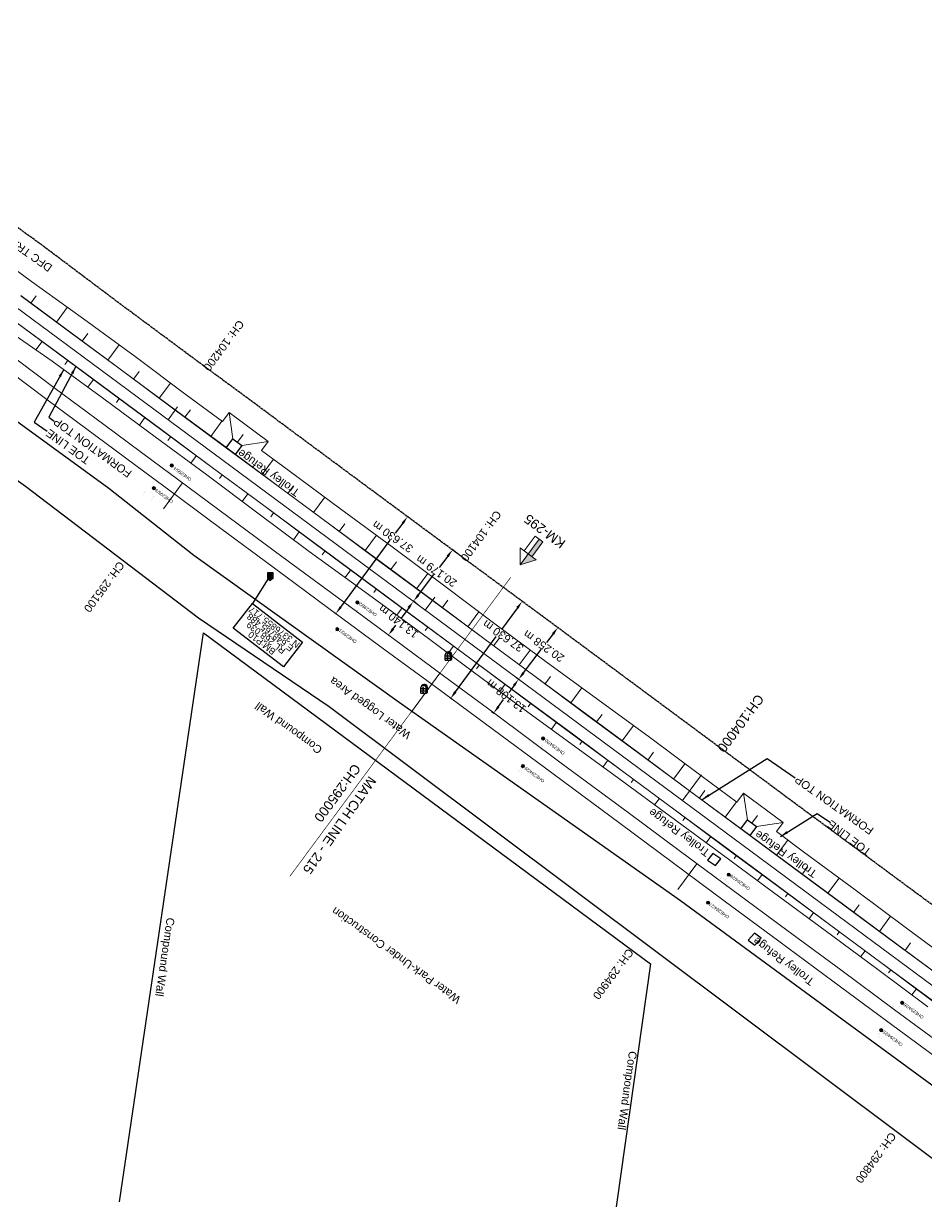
# Model space of a CAD drawing. Header units: metres. Extents: x 644418 to 1306172, y 3366650 to 6747308.
# Drawn here: x 648688.4 to 648970.6, y 3376660.2 to 3377028.2 of the extents above; entities that cross this region are included whole.
import ezdxf
from ezdxf.enums import TextEntityAlignment as Align

# ---------------------------------------------------------------- set-up
doc = ezdxf.new("R2010")
doc.units = ezdxf.units.M
doc.header["$MEASUREMENT"] = 0
doc.linetypes.add('CENTER', pattern=[2, 1.25, -0.25, 0.25, -0.25])
doc.linetypes.add('PHANTOM2', pattern=[1.25, 0.625, -0.125, 0.125, -0.125, 0.125, -0.125])
doc.layers.get('Defpoints').update_dxf_attribs({"lineweight": 0})
for name, color, linetype in [('Bench_Mark', 7, 'Continuous'), ('COMPOUND_WALL', 251, 'Continuous'), ('DFCC Boundary', 6, 'CENTER'), ('Dimension', 10, 'Continuous'), ('KILOMETER_STONE', 251, 'Continuous'), ('MATCH LINE', 7, 'Continuous'), ('PROPOSED DFCC FORMATION LINE', 187, 'Continuous'), ('PROPOSED FORMATION LINE - PLAN', 187, 'Continuous'), ('SH.NOS', 251, 'Continuous'), ('SIGN_BOARD', 251, 'Continuous'), ('SIGNAL_POST', 8, 'Continuous'), ('STYLEREMARK', 251, 'Continuous'), ('TOPO_TEXT', 251, 'Continuous'), ('Trolley Refuse', 10, 'Continuous'), ('TROLLEY_STAND', 7, 'Continuous'), ('WATER_LOGGED_AREA', 5, 'Continuous')]:
    doc.layers.add(name, color=color, linetype=linetype)
for name, color, linetype, lineweight in [('BOUNDARY DIMENTION', 10, 'Continuous', 0), ('Existing Chainage', 7, 'Continuous', 0), ('Existing IR Track', 143, 'Continuous', 0), ('KM STONE', 7, 'Continuous', 0), ('OHE MAST', 8, 'Continuous', 0), ('OHE MAST TEXT', 8, 'Continuous', 0), ('Proposed Chainage', 10, 'Continuous', 0), ('Proposed Curve_Details', 10, 'Continuous', 0), ('PROPOSED DFC TRACK', 1, 'Continuous', 0), ('PROPOSED DFCC TOE LINE', 239, 'Continuous', 0), ('PROPOSED DFCC TOE SLOPES', 239, 'Continuous', 0), ('PROPOSED DFCC TRACK', 1, 'Continuous', 0)]:
    doc.layers.add(name, color=color, linetype=linetype, lineweight=lineweight)
doc.styles.add('CUT-FILL', font='cut-fill.shx', dxfattribs={"height": 2})
doc.styles.add('notes', font='romans.shx', dxfattribs={"height": 2})
doc.styles.get("Standard").update_dxf_attribs({"font": 'arial.ttf'})
doc.styles.add('Style-Arial', font='arial.ttf')
doc.dimstyles.new('DIM', dxfattribs={"dimtxt": 2.5, "dimasz": 2.5, "dimexe": 0.18, "dimexo": 0.0625, "dimgap": 0.09, "dimtad": 0, "dimtih": 1, "dimtoh": 1, "dimdec": 3, "dimzin": 0, "dimdsep": 46, "dimtxsty": 'Standard', "dimcen": 0.09, "dimadec": 0, "dimazin": 0, "dimtfac": 1, "dimtdec": 3, "dimtofl": 0, "dimtmove": 0, "dimatfit": 3, "dimfxl": 1, "dimtolj": 1, "dimtzin": 0, "dimarcsym": 0})
doc.dimstyles.new('ISO-25', dxfattribs={"dimtxt": 2.5, "dimasz": 2.5, "dimexe": 1.25, "dimexo": 0.625, "dimtad": 1, "dimtxsty": 'Standard', "dimcen": 2.5, "dimadec": 0, "dimazin": 0, "dimtfac": 1, "dimtmove": 0, "dimatfit": 3, "dimfxl": 1, "dimarcsym": 0})

# ---------------------------------------------------------------- blocks, each defined once
blk = doc.blocks.new('KMS')
blk.add_hatch(color=256).paths.add_polyline_path([(0.84, 1.71), (0.84, 0), (1.28, 0.25), (1.28, 1.71, 0.82134), (-0.65, 2.08, -0.601821)])
for points in [[(-0.84, 0), (-0.84, 1.71)], [(-0.84, 1.38), (0.84, 1.38)], [(-0.84, 0.64), (0.84, 0.64)], [(-0.84, 0), (0.84, 0)], [(0.84, 0), (0.84, 1.71)], [(0.84, 0), (1.28, 0.25)], [(1.28, 0.25), (1.28, 1.71)]]:
    blk.add_lwpolyline(points)
for centre, radius, start, end in [((0, 1.5), 0.867, 14.1462, 165.8538), ((0.28, 1.7), 1, 0.4859, 158.6661)]:
    blk.add_arc(centre, radius, start, end)
at = {"style": 'notes'}
for s, p in [('S', (-0.25, 0.09)), ('K', (-0.25, 1.58)), ('M', (-0.25, 0.81))]:
    blk.add_text(s, height=0.391, dxfattribs=at).set_placement(p)
blk = doc.blocks.new('SIG')
for color, points in [(1, [(-0.22, 0.42, 0.180295), (-0.01, 0.33, -0.00255), (0.01, 0.33, -0.00255), (0.02, 0.33, 0.180295), (0.23, 0.42, -0.002654), (0.25, 0.44, 0.184495), (0.33, 0.65, 1.000001), (-0.32, 0.65, 0.184495), (-0.24, 0.44, -0.002654)]), (2, [(0.23, -0.23, -0.002654), (0.25, -0.21, 0.184495), (0.33, 0.01, 1.000001), (-0.32, 0.01, 0.184495), (-0.24, -0.21, -0.002654), (-0.22, -0.23, 0.180295), (-0.01, -0.32, -0.00255), (0.01, -0.32, -0.00255), (0.02, -0.32, 0.180295)]), (3, [(0.23, -0.88, -0.002654), (0.25, -0.86, 0.184495), (0.33, -0.64, 1.000001), (-0.32, -0.64, 0.184495), (-0.24, -0.86, -0.002654), (-0.22, -0.88, 0.395599)])]:
    blk.add_hatch(color=color).paths.add_polyline_path(points)
for p, q in [((-0.31, 0.98), (-0.32, -0.9)), ((0.33, -0.9), (0.32, 0.98))]:
    blk.add_line(p, q)
for points in [[(-0.31, 0.98), (-0.81, 0.98, 0.198758), (-0.42, 0.41, 0.003814), (-0.31, 0.39, 0.003814)], [(-0.31, 0.33), (-0.81, 0.33, 0.198758), (-0.42, -0.23, 0.003727), (-0.32, -0.26, 0.003727)], [(0.32, 0.98), (0.82, 0.98, -0.198758), (0.44, 0.41, -0.003814), (0.32, 0.39, -0.003814)], [(0.32, 0.33), (0.82, 0.33, -0.198758), (0.44, -0.23, -0.003727), (0.33, -0.26, -0.003727)], [(-0.32, -0.32), (-0.81, -0.32, 0.198758), (-0.42, -0.88, 0.003639), (-0.32, -0.9)], [(0.33, -0.32), (0.82, -0.32, -0.198758), (0.44, -0.88, -0.003639), (0.33, -0.9)]]:
    blk.add_lwpolyline(points, format="xyb")
for centre, radius, start, end in [((0.01, 0.91), 0.324, 12.4049, 167.5951), ((0.01, 0.81), 0.357, 27.7578, 152.2422), ((0.01, -0.9), 0.324, 181.4572, 358.5428)]:
    blk.add_arc(centre, radius, start, end)
blk = doc.blocks.new('TSB30')
at = {"layer": 'SH.NOS', "const_width": 0.0052}
blk.add_lwpolyline([(-0.02, 0.03), (0.02, 0.03), (0, 0.07)], close=True, dxfattribs=at)
at = {"layer": 'SH.NOS', "const_width": 0.00557}
blk.add_lwpolyline([(0, 0.03), (0, 0)], dxfattribs=at)
at = {"layer": 'SH.NOS', "style": 'CUT-FILL'}
blk.add_text('30', height=0.00787, dxfattribs=at).set_placement((0, 0.04))
blk = doc.blocks.new('BM')
blk.add_hatch(color=256).paths.add_polyline_path([(-0.88, 0.88), (-0.88, -0.88), (0.88, -0.88), (0.88, 0.88)])
for p, q in [((0.88, 0.88), (-0.88, 0.88)), ((-0.88, 0.88), (-0.88, -0.88)), ((0.88, -0.88), (0.88, 0.88)), ((-0.88, -0.88), (0.88, -0.88))]:
    blk.add_line(p, q)
blk = doc.blocks.new('OHE MAST')
h = blk.add_hatch(color=256)
edge = h.paths.add_edge_path()
edge.add_arc((0, 0), 0.514, 0, 360)
at = {"const_width": 0.01, "flags": 128}
for points in [[(1.5, 3.5), (1.5, 2), (-1.5, 2), (-1.5, 3.5)], [(0, 2), (0, 0)]]:
    blk.add_lwpolyline(points, dxfattribs=at)
blk.add_circle((0, 0), 0.514)
blk = doc.blocks.new('KM POST PLAN')
at = {"extrusion": (0, 0, -1)}
h = blk.add_hatch(color=256, dxfattribs=at)
h.paths.add_polyline_path([(0, -20), (0, -8.47), (3, -8.47), (3, -20)])
h.paths.add_polyline_path([(0, -8.47), (0, 0), (6.25, -8.47), (3, -8.47)], flags=16)
at = {"flags": 128}
for points in [[(0, 0), (-6.25, -8.47), (6.25, -8.47)], [(0, 0), (0, -20)], [(0, 0), (6.25, -8.47)], [(3, -8.47), (3, -20), (-3, -20), (-3, -8.47)]]:
    blk.add_lwpolyline(points, dxfattribs=at)
at = {"style": 'Style-Arial'}
blk.add_attdef('KM-POST', text='', height=6, dxfattribs=at).set_placement((0, -26, -263.95), align=Align.MIDDLE_CENTER)
blk = doc.blocks.new('*D1530')
at = {"layer": 'Defpoints', "color": 0, "transparency": 16777216}
for p in [(648842.36, 3376823.86), (648834.57, 3376813.32), (648835.31, 3376812.77)]:
    blk.add_point(p, dxfattribs=at)
at = {"layer": 'Dimension', "color": 0, "lineweight": -2, "transparency": 16777216}
for p, q in [((648842.41, 3376823.82), (648843.24, 3376823.21)), ((648841.61, 3376821.3), (648840.02, 3376819.15)), ((648836.79, 3376814.78), (648838.4, 3376816.95)), ((648834.62, 3376813.28), (648835.45, 3376812.67))]:
    blk.add_line(p, q, dxfattribs=at)
at = {"layer": 'Dimension', "color": 0, "transparency": 16777216}
for points in [[(648841.28, 3376821.55), (648841.95, 3376821.06), (648843.1, 3376823.32)], [(648836.46, 3376815.03), (648837.13, 3376814.54), (648835.31, 3376812.77)]]:
    blk.add_solid(points, dxfattribs=at)
at = {"layer": 'Dimension', "color": 0, "lineweight": 0, "transparency": 16777216, "insert": (648839.21, 3376818.05), "char_height": 2.5, "attachment_point": 5, "rotation": 142}
blk.add_mtext('\\A1;13.108 m', dxfattribs=at)
blk = doc.blocks.new('*D1531')
at = {"layer": 'Defpoints', "color": 0, "transparency": 16777216}
for p in [(648810.21, 3376847.66), (648802.4, 3376837.09), (648802.4, 3376837.09)]:
    blk.add_point(p, dxfattribs=at)
at = {"layer": 'Dimension', "color": 0, "lineweight": -2, "transparency": 16777216}
for p, q in [((648808.73, 3376845.64), (648806.36, 3376842.44)), ((648810.26, 3376847.62), (648810.36, 3376847.55)), ((648803.89, 3376839.1), (648804.73, 3376840.24)), ((648802.45, 3376837.05), (648802.54, 3376836.98))]:
    blk.add_line(p, q, dxfattribs=at)
at = {"layer": 'Dimension', "color": 0, "transparency": 16777216}
for points in [[(648808.39, 3376845.89), (648809.06, 3376845.4), (648810.21, 3376847.65)], [(648803.55, 3376839.35), (648804.22, 3376838.85), (648802.4, 3376837.09)]]:
    blk.add_solid(points, dxfattribs=at)
at = {"layer": 'Dimension', "color": 0, "lineweight": 0, "transparency": 16777216, "insert": (648805.55, 3376841.34), "char_height": 2.5, "attachment_point": 5, "rotation": 142}
blk.add_mtext('\\A1;13.140 m', dxfattribs=at)
blk = doc.blocks.new('*D1577')
at = {"layer": 'BOUNDARY DIMENTION', "color": 0, "lineweight": -2, "transparency": 16777216}
for p, q in [((648823.83, 3376862.68), (648822.29, 3376863.85)), ((648820.93, 3376861.75), (648818.23, 3376858.19)), ((648811.75, 3376849.65), (648816.57, 3376856.01)), ((648811.63, 3376846.61), (648810.09, 3376847.77))]:
    blk.add_line(p, q, dxfattribs=at)
at = {"layer": 'BOUNDARY DIMENTION', "color": 0, "transparency": 16777216}
for points in [[(648820.59, 3376862), (648821.26, 3376861.49), (648822.44, 3376863.74)], [(648811.42, 3376849.91), (648812.08, 3376849.4), (648810.24, 3376847.66)]]:
    blk.add_solid(points, dxfattribs=at)
at = {"layer": 'Defpoints', "color": 0, "transparency": 16777216}
for p in [(648822.44, 3376863.74), (648823.88, 3376862.64), (648811.68, 3376846.57)]:
    blk.add_point(p, dxfattribs=at)
at = {"layer": 'BOUNDARY DIMENTION', "color": 0, "transparency": 16777216, "insert": (648817.4, 3376857.1), "char_height": 2.5, "attachment_point": 5, "rotation": 145}
blk.add_mtext('\\A1;20.179 m', dxfattribs=at)
blk = doc.blocks.new('*D1617')
at = {"layer": 'BOUNDARY DIMENTION', "color": 0, "lineweight": -2, "transparency": 16777216}
for p, q in [((648855.4, 3376839.41), (648855.49, 3376839.34)), ((648853.84, 3376837.46), (648851.78, 3376834.76)), ((648844.61, 3376825.3), (648850.13, 3376832.58)), ((648843.15, 3376823.28), (648843.24, 3376823.2))]:
    blk.add_line(p, q, dxfattribs=at)
at = {"layer": 'BOUNDARY DIMENTION', "color": 0, "transparency": 16777216}
for points in [[(648853.5, 3376837.71), (648854.17, 3376837.21), (648855.35, 3376839.45)], [(648844.28, 3376825.56), (648844.94, 3376825.05), (648843.1, 3376823.31)]]:
    blk.add_solid(points, dxfattribs=at)
at = {"layer": 'Defpoints', "color": 0, "transparency": 16777216}
for p in [(648855.35, 3376839.45), (648855.35, 3376839.45), (648843.1, 3376823.31)]:
    blk.add_point(p, dxfattribs=at)
at = {"layer": 'BOUNDARY DIMENTION', "color": 0, "transparency": 16777216, "insert": (648850.96, 3376833.67), "char_height": 2.5, "attachment_point": 5, "rotation": 145}
blk.add_mtext('\\A1;20.258 m', dxfattribs=at)
blk = doc.blocks.new('*D1913')
at = {"layer": 'Defpoints', "color": 0, "linetype": 'Continuous', "ltscale": 0.5, "transparency": 16777216}
for p in [(648844.2, 3376847.67), (648844.58, 3376847.38), (648822.26, 3376817.09)]:
    blk.add_point(p, dxfattribs=at)
at = {"layer": 'DFCC Boundary', "color": 0, "linetype": 'Continuous', "lineweight": -2, "ltscale": 0.5, "transparency": 16777216}
for p, q in [((648842.72, 3376845.65), (648837.71, 3376838.86)), ((648844.53, 3376847.42), (648844.05, 3376847.77)), ((648823.36, 3376819.39), (648836.09, 3376836.66)), ((648822.21, 3376817.13), (648821.73, 3376817.48))]:
    blk.add_line(p, q, dxfattribs=at)
at = {"layer": 'DFCC Boundary', "color": 0, "linetype": 'Continuous', "ltscale": 0.5, "transparency": 16777216}
for points in [[(648842.38, 3376845.9), (648843.05, 3376845.41), (648844.2, 3376847.67)], [(648823.02, 3376819.63), (648823.69, 3376819.14), (648821.87, 3376817.37)]]:
    blk.add_solid(points, dxfattribs=at)
at = {"layer": 'DFCC Boundary', "color": 0, "linetype": 'Continuous', "ltscale": 0.5, "transparency": 16777216, "insert": (648838.25, 3376836.82), "char_height": 2.5, "attachment_point": 5, "rotation": 145}
blk.add_mtext('\\A1;37.630 m', dxfattribs=at)
blk = doc.blocks.new('*D1914')
at = {"layer": 'Defpoints', "color": 0, "linetype": 'Continuous', "ltscale": 0.5, "transparency": 16777216}
for p in [(648807.97, 3376874.4), (648808.37, 3376874.11), (648785.6, 3376844.15)]:
    blk.add_point(p, dxfattribs=at)
at = {"layer": 'DFCC Boundary', "color": 0, "linetype": 'Continuous', "lineweight": -2, "ltscale": 0.5, "transparency": 16777216}
for p, q in [((648806.88, 3376872.1), (648804.55, 3376868.94)), ((648808.02, 3376874.37), (648808.51, 3376874)), ((648787.48, 3376845.86), (648802.92, 3376866.74)), ((648785.65, 3376844.11), (648786.14, 3376843.75))]:
    blk.add_line(p, q, dxfattribs=at)
at = {"layer": 'DFCC Boundary', "color": 0, "linetype": 'Continuous', "ltscale": 0.5, "transparency": 16777216}
for points in [[(648806.55, 3376872.35), (648807.22, 3376871.85), (648808.37, 3376874.11)], [(648787.15, 3376846.11), (648787.82, 3376845.62), (648786, 3376843.85)]]:
    blk.add_solid(points, dxfattribs=at)
at = {"layer": 'DFCC Boundary', "color": 0, "linetype": 'Continuous', "ltscale": 0.5, "transparency": 16777216, "insert": (648803.73, 3376867.84), "char_height": 2.5, "attachment_point": 5, "rotation": 145}
blk.add_mtext('\\A1;37.630 m', dxfattribs=at)

msp = doc.modelspace()

# ---------------------------------------------------------------- linework, layer by layer
at = {"layer": 'COMPOUND_WALL', "linetype": 'Continuous'}
msp.add_polyline3d([(648718.324, 3376660.051, 265.594), (648744.601, 3376837.776, 265.957), (648884.3359, 3376734.4192, 265.9487), (648869.735, 3376631.179, 266.917)], dxfattribs=at)
at = {"layer": 'DFCC Boundary', "ltscale": 0.5, "flags": 128}
msp.add_lwpolyline([(655695.597, 3371812.1897), (655640.8822, 3371912.823), (655580.0449, 3371996.7158), (655509.7792, 3372062.0857), (655426.9534, 3372113.9756), (655342.6069, 3372167.9462), (655257.8854, 3372221.2222), (655173.2688, 3372275.363), (655087.3459, 3372327.2788), (655002.8598, 3372380.6107), (654914.5097, 3372429.9473), (654741.1355, 3372529.4419), (654650.033, 3372576.4159), (654568.6995, 3372626.155), (654571.9877, 3372630.6369), (654391.4686, 3372756.327), (654377.1337, 3372736.8494), (654004.4289, 3373016.6995), (654007.7887, 3373020.6424), (653690.5739, 3373253.6486), (653690.5425, 3373253.6059), (653433.8132, 3373453.1485), (653440.7668, 3373462.5592), (653208.8394, 3373636.5534), (653216.1698, 3373646.5105), (653142.1983, 3373700.8896), (653053.6963, 3373771.1122), (652994.4341, 3373810.5255), (652929.3691, 3373859.5713), (652860.9168, 3373902.1103), (652749.6028, 3373984.4705), (652631.2396, 3374070.7175), (652636.2281, 3374078.1704), (652537.912, 3374145.7283), (652392.904, 3374241.2711), (652388.7719, 3374235.6812), (652308.569, 3374304.8076), (652315.9256, 3374314.7669), (652103.9815, 3374448.7876), (652083.1937, 3374464.1943), (652072.7494, 3374471.9329), (652052.3219, 3374487.0684), (652038.1897, 3374497.5387), (652024.0173, 3374508.0388), (652009.8347, 3374518.5254), (651995.6683, 3374529), (651981.7515, 3374539.2836), (651967.8828, 3374549.5317), (651954.6903, 3374559.2866), (651941.4997, 3374569.04), (651923.9377, 3374582.0168), (651906.3215, 3374595.0337), (651892.0868, 3374605.5547), (651877.7985, 3374616.1153), (651861.6288, 3374628.0564), (651845.5071, 3374639.9619), (651829.5757, 3374651.7544), (651824.7911, 3374655.296), (651813.6747, 3374663.5244), (651797.4592, 3374675.4968), (651792.6217, 3374679.0685), (651809.3453, 3374701.6999), (651798.0335, 3374710.0518), (651782.3495, 3374721.6444), (651766.6655, 3374733.2369), (651750.5163, 3374745.1875), (651734.3118, 3374757.179), (651717.3274, 3374769.6994), (651700.4625, 3374782.1317), (651684.6001, 3374793.8578), (651668.5938, 3374805.6902), (651652.6806, 3374817.4203), (651636.8173, 3374829.1137), (651620.9269, 3374840.8662), (651604.9647, 3374852.6718), (651588.7459, 3374864.6312), (651572.5882, 3374876.5455), (651556.6943, 3374888.2868), (651540.8409, 3374899.9983), (651524.5553, 3374912.0488), (651508.2568, 3374924.109), (651492.7938, 3374935.5157), (651477.3997, 3374946.8715), (651461.3291, 3374958.7436), (651445.2311, 3374970.6359), (651429.3555, 3374982.3615), (651413.4375, 3374994.1184), (651396.6322, 3375006.522), (651379.7761, 3375018.963), (651363.6644, 3375030.8565), (651352.7728, 3375038.8965), (651331.6522, 3375054.4784), (651315.7738, 3375066.1947), (651299.7306, 3375078.0412), (651283.6239, 3375089.9346), (651273.9044, 3375097.1057), (651264.2377, 3375104.2378), (651243.4187, 3375119.6324), (651222.5077, 3375135.095), (651201.5462, 3375150.5784), (651180.4926, 3375166.1298), (651161.7365, 3375179.9701), (651143.0969, 3375193.7244), (651126.6442, 3375205.9373), (651110.0563, 3375218.2505), (651088.7204, 3375233.9244), (651067.5473, 3375249.4788), (651049.4448, 3375262.8672), (651031.0656, 3375276.4601), (651013.3004, 3375289.5618), (650995.6557, 3375302.5748), (650975.556, 3375317.4171), (650955.4878, 3375332.2363), (650948.8014, 3375337.1771), (650951.4372, 3375340.7501), (650937.0874, 3375351.3535), (650916.0918, 3375366.8677), (650897.9224, 3375380.2929), (650879.805, 3375393.6796), (650866.8386, 3375403.2309), (650853.9116, 3375412.7532), (650835.5886, 3375426.289), (650817.2946, 3375439.8035), (650797.968, 3375454.1206), (650778.7222, 3375468.3781), (650760.7655, 3375481.6337), (650742.8011, 3375494.8949), (650723.0807, 3375509.4255), (650703.3693, 3375523.9495), (650688.6613, 3375534.8372), (650673.8463, 3375545.804), (650653.7938, 3375560.6295), (650633.6894, 3375575.4932), (650612.6421, 3375591.0542), (650592.0153, 3375606.3042), (650570.0328, 3375622.5591), (650548.5001, 3375638.4814), (650530.5234, 3375651.793), (650512.3606, 3375665.2423), (650494.7465, 3375678.2665), (650476.9008, 3375691.462), (650459.2976, 3375704.4721), (650441.3132, 3375717.7633), (650427.1261, 3375728.1319), (650413.8099, 3375737.864), (650402.677, 3375746.2697), (650389.8486, 3375755.6668), (650377.7322, 3375764.5425), (650360.7275, 3375777.1141), (650343.7744, 3375789.6482), (650325.0342, 3375803.5254), (650306.3109, 3375817.39), (650287.6225, 3375831.2124), (650268.717, 3375845.1957), (650250.337, 3375858.8009), (650231.8256, 3375872.5033), (650215.4559, 3375884.6355), (650199.261, 3375896.6381), (650189.9351, 3375903.5429), (650184.6476, 3375907.4517), (650170.3331, 3375918.0338), (650153.2211, 3375930.7288), (650135.9365, 3375943.5518), (650119.2313, 3375955.9159), (650102.3769, 3375968.3905), (650085.2738, 3375981.0461), (650068.2078, 3375993.6742), (650052.7787, 3376005.1011), (650037.4384, 3376016.4621), (650022.1728, 3376027.766), (650006.9632, 3376039.0283), (649974.7512, 3376062.8762), (649961.4537, 3376072.7117), (649948.2091, 3376082.508), (649944.476, 3376085.2722), (649918.728, 3376050.5341), (649909.4316, 3376057.4177), (649896.4092, 3376067.0604), (649893.7832, 3376069.0128), (649891.1645, 3376070.9437), (649888.4639, 3376072.9569), (649875.744, 3376082.3694), (649867.5551, 3376088.4016), (649853.4118, 3376098.8745), (649839.2513, 3376109.3603), (649829.0749, 3376116.9005), (649827.2194, 3376118.2675), (649818.0867, 3376125.0366), (649808.8566, 3376131.8779), (649793.2502, 3376143.4201), (649777.6288, 3376154.9733), (649763.6321, 3376165.3144), (649749.5741, 3376175.7007), (649733.9228, 3376187.2754), (649718.3343, 3376198.8036), (649705.3241, 3376208.4391), (649692.3703, 3376218.0327), (649678.0208, 3376228.6769), (649663.5747, 3376239.3366), (649646.4625, 3376252.0623), (649634.6272, 3376260.744), (649624.9192, 3376267.9946), (649615.0208, 3376275.3876), (649599.9831, 3376286.4834), (649588.9857, 3376294.598), (649590.032, 3376296.0132), (649586.1685, 3376298.8639), (649569.3593, 3376311.3207), (649552.641, 3376323.7102), (649537.2353, 3376335.0739), (649521.9792, 3376346.327), (649506.2408, 3376358.0035), (649490.3575, 3376369.7875), (649475.7578, 3376380.5673), (649461.1933, 3376391.3211), (649445.4753, 3376402.9572), (649429.8494, 3376414.5253), (649414.4906, 3376425.9209), (649378.3483, 3376452.6365), (649368.4603, 3376459.9984), (649352.6509, 3376471.6682), (649336.6992, 3376483.4434), (649322.3941, 3376494.1037), (649307.6557, 3376505.0862), (649290.8736, 3376517.4208), (649273.972, 3376529.8435), (649258.1992, 3376541.4854), (649242.2966, 3376553.2232), (649226.5432, 3376564.8634), (649210.8826, 3376576.435), (649195.2207, 3376588.0769), (649179.5326, 3376599.7383), (649164.9134, 3376610.5118), (649150.5177, 3376621.1205), (649135.415, 3376632.3287), (649120.2337, 3376643.5954), (649107.8929, 3376652.6743), (649095.5927, 3376661.7234), (649079.5687, 3376673.5769), (649063.4846, 3376685.4748), (649046.5651, 3376697.9756), (649029.6506, 3376710.4727), (649013.3465, 3376722.5351), (648996.9805, 3376734.6431), (648980.3936, 3376746.8979), (648963.6626, 3376759.259), (648946.7453, 3376771.7643), (648929.6945, 3376784.3682), (648913.5118, 3376796.3614), (648897.2206, 3376808.435), (648876.2496, 3376823.9678), (648855.1325, 3376839.6089), (648839.3985, 3376851.2044), (648823.6596, 3376862.8037), (648806.187, 3376875.7235), (648788.7814, 3376888.5937), (648772.4766, 3376900.6763), (648756.1277, 3376912.7915), (648748.6058, 3376918.3049), (648733.321, 3376929.6306), (648718.1841, 3376940.8501), (648694.1574, 3376958.9078), (648686.9154, 3376964.1595), (648685.9321, 3376964.8321), (648667.95, 3376978.2197), (648649.3198, 3376992.1471), (648633.5557, 3377003.8368), (648617.684, 3377015.6038), (648613.3865, 3377018.7718), (648613.1308, 3377018.4261), (648605.39, 3377024.1325), (648593.439, 3377032.9404), (648576.5994, 3377045.3816), (648559.8787, 3377057.7351), (648542.9247, 3377070.3132), (648525.9483, 3377082.908), (648511.3109, 3377093.7409), (648496.5572, 3377104.6599), (648477.562, 3377118.7172), (648458.5464, 3377132.7896), (648451.3349, 3377138.2101), (648435.5918, 3377149.862), (648422.1096, 3377159.9046), (648408.3664, 3377170.0637), (648394.6863, 3377180.1761), (648381.6588, 3377189.818), (648368.6059, 3377199.4787), (648354.1188, 3377210.196), (648339.6473, 3377220.9017), (648325.8166, 3377231.1386), (648311.9735, 3377241.3853), (648297.2469, 3377252.2824), (648283.6168, 3377262.3688), (648282.6002, 3377260.9951), (648281.5015, 3377261.8082), (648268.446, 3377271.4578), (648255.3849, 3377281.1115), (648243.3023, 3377290.0413), (648231.5826, 3377298.7116), (648230.1246, 3377299.843), (648216.137, 3377310.1827), (648202.3989, 3377320.3379), (648187.9045, 3377331.0225), (648173.4524, 3377341.7035), (648159.964, 3377351.7009), (648146.3755, 3377361.7726), (648132.3698, 3377372.1252), (648118.3132, 3377382.5155), (648104.5683, 3377392.6752), (648090.8453, 3377402.8186), (648079.0331, 3377411.5788), (648067.1746, 3377420.3734), (648052.1864, 3377431.461), (648037.1291, 3377442.5999), (648023.4384, 3377452.7367), (648009.6421, 3377462.9518), (647998.5681, 3377471.1475), (647977.6651, 3377486.6371), (647970.8013, 3377491.7424), (647954.3046, 3377504.0127), (647940.5645, 3377514.1537), (647927.1436, 3377524.0583), (647912.5029, 3377534.9198), (647897.7662, 3377545.8524), (647883.3488, 3377556.5286), (647868.9785, 3377567.1699), (647855.3948, 3377577.2425), (647841.7032, 3377587.3948), (647828.8284, 3377596.8277), (647815.9828, 3377606.2395), (647798.869, 3377618.9232), (647787.996, 3377626.9816), (647769.1212, 3377640.9619), (647756.6675, 3377650.183), (647742.624, 3377660.5991), (647728.5049, 3377671.0713), (647713.635, 3377682.0926), (647698.699, 3377693.1628), (647681.9918, 3377705.517), (647665.4025, 3377717.7839), (647652.0515, 3377727.6811), (647638.8028, 3377737.5025), (647625.2604, 3377747.546), (647611.724, 3377757.585), (647601.846, 3377764.9047), (647586.5632, 3377776.2354), (647574.9107, 3377784.8659), (647552.1318, 3377801.7377), (647544.5766, 3377807.3492), (647531.2096, 3377817.2774), (647518.7824, 3377826.4783), (647506.3678, 3377835.6698), (647493.0662, 3377845.5438), (647479.7149, 3377855.4547), (647466.3541, 3377865.3556), (647452.9886, 3377875.26), (647440.1702, 3377884.755), (647427.3392, 3377894.2595), (647421.9004, 3377898.2902), (647422.4016, 3377898.9655), (647413.1507, 3377905.8213), (647398.5546, 3377916.6386), (647385.2867, 3377926.4568), (647372.1159, 3377936.2032), (647357.4127, 3377947.1112), (647351.2811, 3377951.6601), (647330.0092, 3377967.4105), (647317.4471, 3377976.6964), (647304.414, 3377986.3606), (647291.335, 3377996.0589), (647278.7541, 3378005.3917), (647266.0777, 3378014.7954), (647252.9457, 3378024.4462), (647239.9839, 3378033.9719), (647225.7512, 3378044.5255), (647211.5179, 3378055.0796), (647196.511, 3378066.208), (647181.4966, 3378077.3419), (647167.7872, 3378087.5064), (647154.0498, 3378097.6917), (647140.7668, 3378107.5414), (647127.4862, 3378117.3893), (647113.2521, 3378127.9375), (647099.0375, 3378138.4713), (647085.0268, 3378148.8592), (647070.9977, 3378159.2608), (647056.5444, 3378169.9697), (647042.0873, 3378180.6814), (647027.5624, 3378191.4464), (647013.0728, 3378202.1851), (646999.864, 3378211.9684), (646986.6741, 3378221.7376), (646973.6148, 3378231.4185), (646960.4875, 3378241.1499), (646945.7953, 3378252.0414), (646931.0256, 3378262.9902), (646930.6274, 3378263.2852), (646951.9475, 3378292.0562)], dxfattribs=at)
at = {"layer": 'Existing Chainage', "color": 0, "linetype": 'Continuous', "lineweight": 13, "flags": 128}
for points in [[(648732.1322, 3376876.6099), (648738.0766, 3376884.6513)], [(648809.5732, 3376813.1382), (648818.487, 3376825.2024)], [(648892.8802, 3376757.6428), (648898.8384, 3376765.6739)]]:
    msp.add_lwpolyline(points, dxfattribs=at)
at = {"layer": 'Existing IR Track', "flags": 128}
for points in [[(648674.3563, 3376932.0623), (648698.2841, 3376914.1313), (648713.486, 3376902.8619), (648728.9161, 3376891.424), (648736.433, 3376885.8663), (648752.6353, 3376873.8891), (648769.1047, 3376861.7144), (648786.3897, 3376848.9306), (648803.8678, 3376836.0039), (648819.6322, 3376824.3562), (648835.3095, 3376812.773), (648856.3934, 3376797.1473), (648877.2885, 3376781.6616), (648893.6367, 3376769.533), (648909.7099, 3376757.6085), (648926.918, 3376744.9209), (648943.7768, 3376732.4909), (648960.5877, 3376720.0697), (648977.0181, 3376707.9296)], [(648671.8062, 3376928.6333), (648695.6761, 3376910.6935), (648710.9136, 3376899.3994), (648726.2811, 3376888.0124), (648733.8024, 3376882.4994), (648750.0724, 3376870.4428), (648766.3928, 3376858.3485), (648783.8142, 3376845.4667), (648801.3108, 3376832.5291), (648817.0737, 3376820.9122), (648832.7714, 3376809.3433), (648853.8524, 3376793.7291), (648874.8233, 3376778.1963), (648891.1061, 3376766.1289), (648907.3076, 3376754.1218), (648924.377, 3376741.5041), (648941.2944, 3376728.9988), (648958.0327, 3376716.6322), (648974.6197, 3376704.3775)]]:
    msp.add_lwpolyline(points, dxfattribs=at)
at = {"layer": 'MATCH LINE', "linetype": 'PHANTOM2', "ltscale": 15, "const_width": 0.2}
msp.add_lwpolyline([(648840.6342, 3376855.1774), (648771.5901, 3376761.7301)], dxfattribs=at)
at = {"layer": 'Proposed Chainage', "lineweight": 0, "flags": 128}
for points in [[(648736.493, 3376908.4373), (648733.5185, 3376904.4184)], [(648816.872, 3376848.946), (648813.8975, 3376844.927)], [(648900.2256, 3376793.4736), (648894.2765, 3376785.4357)]]:
    msp.add_lwpolyline(points, dxfattribs=at)
at = {"layer": 'PROPOSED DFCC FORMATION LINE', "lineweight": 0, "flags": 128}
for points in [[(648976.8864, 3376728.9586), (648960.8106, 3376740.8569), (648944.7348, 3376752.7552), (648928.659, 3376764.6534), (648912.5832, 3376776.5517), (648896.5074, 3376788.4499), (648880.4316, 3376800.3482), (648864.3558, 3376812.2465), (648848.28, 3376824.1447), (648832.2042, 3376836.043), (648816.1284, 3376847.9413), (648800.0526, 3376859.8395), (648783.9768, 3376871.7378), (648767.901, 3376883.636), (648751.8252, 3376895.5343), (648735.7494, 3376907.4326), (648719.6736, 3376919.3308), (648703.5978, 3376931.2291), (648687.522, 3376943.1274)], [(648687.5517, 3376943.1675), (648703.6275, 3376931.2693), (648719.7033, 3376919.371), (648735.7791, 3376907.4728), (648751.8549, 3376895.5745), (648767.9307, 3376883.6762), (648784.0065, 3376871.778), (648800.0823, 3376859.8797), (648816.1581, 3376847.9814), (648832.2339, 3376836.0832), (648848.3097, 3376824.1849), (648864.3855, 3376812.2867), (648880.4613, 3376800.3884), (648896.5371, 3376788.4901), (648912.613, 3376776.5919), (648928.6888, 3376764.6936), (648944.7646, 3376752.7954), (648960.8404, 3376740.8971), (648976.9162, 3376728.9988)], [(648972.3948, 3376722.89), (648956.319, 3376734.7883), (648940.2432, 3376746.6865), (648924.1674, 3376758.5848), (648908.0916, 3376770.4831), (648892.0158, 3376782.3813), (648875.94, 3376794.2796), (648859.8642, 3376806.1779), (648843.7884, 3376818.0761), (648827.7126, 3376829.9744), (648811.6368, 3376841.8726), (648795.561, 3376853.7709), (648779.4852, 3376865.6692), (648763.4094, 3376877.5674), (648747.3336, 3376889.4657), (648731.2578, 3376901.364), (648715.182, 3376913.2622), (648699.1062, 3376925.1605), (648683.0304, 3376937.0587)], [(648972.4246, 3376722.9302), (648956.3488, 3376734.8285), (648940.273, 3376746.7267), (648924.1972, 3376758.625), (648908.1214, 3376770.5233), (648892.0456, 3376782.4215), (648875.9698, 3376794.3198), (648859.894, 3376806.218), (648843.8182, 3376818.1163), (648827.7424, 3376830.0146), (648811.6666, 3376841.9128), (648795.5908, 3376853.8111), (648779.515, 3376865.7094), (648763.4392, 3376877.6076), (648747.3634, 3376889.5059), (648731.2875, 3376901.4041), (648715.2117, 3376913.3024), (648699.1359, 3376925.2007), (648683.0601, 3376937.0989)]]:
    msp.add_lwpolyline(points, dxfattribs=at)
at = {"layer": 'PROPOSED DFCC TOE LINE', "lineweight": 0, "flags": 128}
for points in [[(648607.0122, 3377006.3635), (648613.3152, 3377005.2624), (648626.6994, 3376995.4231), (648642.6398, 3376983.3419), (648658.6497, 3376971.3545), (648674.726, 3376959.457), (648690.8391, 3376947.6091), (648707.0472, 3376935.8897), (648723.2216, 3376924.1246), (648739.229, 3376912.1339), (648750.503, 3376903.8097)], [(648970.9792, 3376720.9774), (648954.9337, 3376732.9166), (648938.8524, 3376744.8074), (648922.7307, 3376756.6437), (648906.6696, 3376768.5618), (648890.5892, 3376780.4539), (648874.4576, 3376792.2767), (648858.3133, 3376804.0824), (648842.1616, 3376815.8782), (648826.0539, 3376827.7333), (648810.0049, 3376839.6678), (648793.8459, 3376851.4536), (648777.6753, 3376863.2237), (648761.6272, 3376875.1595), (648745.6192, 3376887.1494), (648729.5277, 3376899.0264), (648713.4221, 3376910.8844), (648697.3142, 3376922.7392), (648680.8136, 3376934.0636)], [(648750.503, 3376903.8097), (648752.5891, 3376906.6282), (648764.8415, 3376897.5598), (648762.7732, 3376894.7653)], [(648753.8156, 3376898.4155), (648752.5891, 3376906.6282)], [(648756.6288, 3376896.3333), (648764.8415, 3376897.5598)], [(648762.7732, 3376894.7653), (648771.4239, 3376888.3959), (648787.4837, 3376876.476), (648803.6151, 3376864.6528), (648819.6376, 3376852.6825), (648835.6318, 3376840.674), (648851.7074, 3376828.7755), (648867.8563, 3376816.976), (648884.0052, 3376805.1765), (648900.0376, 3376793.2197), (648911.2775, 3376784.9263)], [(648911.2775, 3376784.9263), (648913.3651, 3376787.7468), (648925.7654, 3376778.5689), (648923.6651, 3376775.7311)], [(648914.6108, 3376779.4054), (648913.3651, 3376787.7468)], [(648917.424, 3376777.3232), (648925.7654, 3376778.5689)], [(648923.6651, 3376775.7311), (648932.1685, 3376769.3951), (648948.2909, 3376757.5598), (648964.2862, 3376745.5528), (648980.3827, 3376733.6825), (648996.4666, 3376721.7951), (649012.562, 3376709.9234), (649028.6472, 3376698.0379), (649044.7105, 3376686.1227), (649060.8094, 3376674.2556), (649071.9664, 3376666.0849)]]:
    msp.add_lwpolyline(points, dxfattribs=at)
at = {"layer": 'PROPOSED DFCC TOE SLOPES', "linetype": 'Continuous', "lineweight": 0, "flags": 128}
for points in [[(648690.5925, 3376940.8548), (648692.2637, 3376943.1127)], [(648698.6304, 3376934.9056), (648702.0389, 3376939.5109)], [(648706.6683, 3376928.9565), (648708.4024, 3376931.2995)], [(648694.1685, 3376928.8772), (648692.2155, 3376926.2384)], [(648714.7062, 3376923.0074), (648718.2238, 3376927.76)], [(648702.2065, 3376922.9281), (648701.2986, 3376921.7015)], [(648722.7441, 3376917.0582), (648724.5116, 3376919.4463)], [(648710.2444, 3376916.9789), (648708.4448, 3376914.5475)], [(648730.782, 3376911.1091), (648734.2828, 3376915.839)], [(648718.2823, 3376911.0298), (648717.3903, 3376909.8246)], [(648726.3202, 3376905.0807), (648724.5511, 3376902.6905)], [(648738.8199, 3376905.16), (648740.561, 3376907.5124)], [(648746.8578, 3376899.2108), (648750.3469, 3376903.9249)], [(648734.3581, 3376899.1316), (648733.4796, 3376897.9447)], [(648755.2222, 3376897.3744), (648756.9717, 3376899.7382)], [(648742.396, 3376893.1824), (648740.647, 3376890.8193)], [(648762.9336, 3376887.3126), (648766.4474, 3376892.0601)], [(648750.4339, 3376887.2333), (648749.5553, 3376886.0463)], [(648770.9715, 3376881.3635), (648772.7314, 3376883.7413)], [(648758.4718, 3376881.2842), (648756.6808, 3376878.8644)], [(648779.0094, 3376875.4143), (648782.5213, 3376880.1592)], [(648766.5097, 3376875.335), (648765.601, 3376874.1074)], [(648787.0473, 3376869.4652), (648788.8061, 3376871.8415)], [(648774.5476, 3376869.3859), (648772.7164, 3376866.9119)], [(648795.0852, 3376863.5161), (648798.6305, 3376868.3062)], [(648782.5855, 3376863.4368), (648781.6747, 3376862.2062)], [(648790.6234, 3376857.4876), (648788.8492, 3376855.0905)], [(648803.1231, 3376857.5669), (648804.8993, 3376859.9667)], [(648811.161, 3376851.6178), (648814.6867, 3376856.3813)], [(648798.6613, 3376851.5385), (648797.7968, 3376850.3705)], [(648806.6992, 3376845.5894), (648805.0118, 3376843.3096)], [(648819.1989, 3376845.6687), (648820.9457, 3376848.0288)], [(648827.2368, 3376839.7195), (648830.6896, 3376844.3846)], [(648814.7371, 3376839.6402), (648813.9037, 3376838.5143)], [(648835.2747, 3376833.7704), (648836.9885, 3376836.0859)], [(648822.775, 3376833.6911), (648821.0948, 3376831.421)], [(648843.3126, 3376827.8213), (648846.7401, 3376832.4521)], [(648830.8129, 3376827.742), (648829.9717, 3376826.6055)], [(648851.3505, 3376821.8721), (648853.0712, 3376824.197)], [(648838.8508, 3376821.7929), (648837.1844, 3376819.5414)], [(648859.3884, 3376815.923), (648862.8663, 3376820.622)], [(648846.8887, 3376815.8437), (648846.0676, 3376814.7344)], [(648867.4263, 3376809.9739), (648869.1835, 3376812.3481)], [(648854.9266, 3376809.8946), (648853.3224, 3376807.7273)], [(648875.4642, 3376804.0248), (648879.0152, 3376808.8225)], [(648862.9645, 3376803.9455), (648862.1807, 3376802.8865)], [(648871.0024, 3376797.9963), (648869.469, 3376795.9247)], [(648883.5021, 3376798.0756), (648885.2848, 3376800.4842)], [(648891.54, 3376792.1265), (648895.0836, 3376796.9143)], [(648879.0403, 3376792.0472), (648878.2895, 3376791.0329)], [(648899.5779, 3376786.1774), (648901.3447, 3376788.5645)], [(648887.0782, 3376786.0981), (648885.6046, 3376784.1071)], [(648907.6158, 3376780.2282), (648911.1582, 3376785.0143)], [(648895.1161, 3376780.1489), (648894.3883, 3376779.1657)], [(648915.9802, 3376778.3918), (648917.7504, 3376780.7836)], [(648903.154, 3376774.1998), (648901.7008, 3376772.2365)], [(648923.6916, 3376768.33), (648927.2129, 3376773.0876)], [(648911.1919, 3376768.2507), (648910.4646, 3376767.2681)], [(648931.7295, 3376762.3808), (648933.4887, 3376764.7577)], [(648919.2298, 3376762.3015), (648917.7679, 3376760.3264)], [(648939.7674, 3376756.4317), (648943.3091, 3376761.2169)], [(648927.2677, 3376756.3524), (648926.5388, 3376755.3677)], [(648935.3056, 3376750.4033), (648933.8708, 3376748.4648)], [(648947.8053, 3376750.4826), (648949.5757, 3376752.8745)], [(648955.8432, 3376744.5334), (648959.3437, 3376749.2629)], [(648943.3435, 3376744.4542), (648942.6337, 3376743.4952)], [(648963.8811, 3376738.5843), (648965.6209, 3376740.9349)], [(648951.3814, 3376738.505), (648949.9646, 3376736.5909)], [(648959.4193, 3376732.5559), (648958.7089, 3376731.5961)], [(648967.4572, 3376726.6068), (648966.0212, 3376724.6666)]]:
    msp.add_lwpolyline(points, dxfattribs=at)
at = {"layer": 'PROPOSED DFCC TRACK', "color": 12, "flags": 128}
msp.add_lwpolyline([(652051.8841, 3374457.8117), (651483.1316, 3374869.9633), (651480.0951, 3374872.1638), (651477.0587, 3374874.3645), (651474.0227, 3374876.5656), (651470.9871, 3374878.7673), (651467.952, 3374880.9698), (651464.9177, 3374883.1733), (651461.8843, 3374885.3781), (651458.8519, 3374887.5843, -0.00144677), (651426.1699, 3374911.5196), (651423.1515, 3374913.7448), (651420.1341, 3374915.9715), (651417.1177, 3374918.1993), (651414.1019, 3374920.4282), (651411.0868, 3374922.6578), (651408.0721, 3374924.8881), (651405.0578, 3374927.1188), (651402.0435, 3374929.3497), (646816.8315, 3378323.0253)], format="xyb", dxfattribs=at)
at = {"layer": 'STYLEREMARK'}
msp.add_line((648765.488, 3376855.717), (648759.9161, 3376847.0185, 301.5699), dxfattribs=at)
at = {"layer": 'STYLEREMARK', "linetype": 'Continuous', "elevation": 301.5699}
msp.add_lwpolyline([(648753.9214, 3376839.2658), (648759.9161, 3376847.0185), (648775.5797, 3376834.9068), (648769.585, 3376827.1541)], close=True, dxfattribs=at)
at = {"layer": 'Trolley Refuse'}
for points in [[(648754.5466, 3376893.5201), (648751.7334, 3376895.6023), (648753.8156, 3376898.4155), (648756.6288, 3376896.3333)], [(648915.3418, 3376774.5099), (648912.5286, 3376776.5921), (648914.6108, 3376779.4054), (648917.424, 3376777.3232)]]:
    msp.add_lwpolyline(points, close=True, dxfattribs=at)
at = {"layer": 'TROLLEY_STAND', "linetype": 'Continuous'}
for points in [[(648904.579, 3376765.099, 268.692), (648906.256, 3376767.164, 268.535), (648903.785, 3376768.898, 268.558), (648902.1051, 3376766.8294, 268.558)], [(648916.925, 3376740.219, 268.492), (648918.853, 3376742.41, 268.527), (648916.798, 3376744.013, 268.482), (648914.8699, 3376741.8218, 268.482)]]:
    msp.add_polyline3d(points, close=True, dxfattribs=at)
at = {"layer": 'WATER_LOGGED_AREA', "linetype": 'Continuous'}
for points in [[(648422.353, 3377076.803, 265.647), (648421.975, 3377103.018, 265.682), (648428.149, 3377094.184, 265.679), (648440.654, 3377088.383, 265.111), (648490.593, 3377050.167, 265.821), (648528.134, 3377023.961, 266.003), (648558.961, 3377001.427, 264.875), (648679.962, 3376908.452, 265.584), (648714.98, 3376883.058, 265.339), (648741.59, 3376862.043, 265.4), (648806.463, 3376815.648, 265.155), (648893.737, 3376754.186, 266.444), (648980.103, 3376690.883, 264.186), (649033.514, 3376650.518, 263.756), (649093.987, 3376606.366, 263.613), (649121.13, 3376586.323, 264.035), (649151.646, 3376536.12, 265.076), (649142.998, 3376530.691, 265.098), (649135.039, 3376511.32, 265.148)], [(648422.353, 3377076.803, 265.647), (648509.019, 3377014.068, 265.82), (648576.743, 3376968.639, 265.527), (648632.096, 3376927.372, 265.465), (648667.657, 3376898.848, 265.496), (648688.932, 3376883.675, 265.463), (648743.076, 3376842.499, 265.45), (648783.895, 3376814.779, 265.28), (649014.686, 3376642.074, 265.274), (649122.708, 3376551.449, 265.283)]]:
    msp.add_polyline3d(points, dxfattribs=at)

# ---------------------------------------------------------------- block references
at = {"layer": 'Bench_Mark'}
msp.add_blockref('BM', (648765.488, 3376855.717, 268.257), dxfattribs=at)
at = {"layer": 'KILOMETER_STONE', "linetype": 'Continuous'}
for p in [(648820.931, 3376829.247, 268.921), (648813.328, 3376819.014, 268.762)]:
    msp.add_blockref('KMS', p, dxfattribs=at)
at = {"layer": 'KM STONE'}
ref = msp.add_blockref('KM POST PLAN', (648843.5265, 3376859.0919), dxfattribs=dict(at, xscale=0.5, yscale=0.5, zscale=0.5, rotation=143.5409308367269))
ref.add_attrib('KM-POST', 'KM-295', dxfattribs={"layer": '0', "height": 3, "rotation": 143.540931, "style": 'Style-Arial'}).set_placement((648851.2517, 3376869.5476), align=Align.MIDDLE_CENTER)
at = {"layer": 'OHE MAST', "color": 2, "rotation": 143.3908318566117}
for p in [(648734.662, 3376890.126), (648729.098, 3376882.992), (648792.717, 3376847.331), (648786.431, 3376838.963), (648850.758, 3376804.828), (648844.419, 3376796.176), (648908.765, 3376762.259), (648902.293, 3376753.508), (648962.976, 3376722.176), (648956.449, 3376713.639)]:
    msp.add_blockref('OHE MAST', p, dxfattribs=at)
at = {"layer": 'SIGN_BOARD', "linetype": 'Continuous'}
msp.add_blockref('SIG', (648765.429, 3376855.364, 268.27), dxfattribs=at)
at = {"layer": 'SIGNAL_POST', "linetype": 'Continuous'}
msp.add_blockref('TSB30', (648850.6668, 3376791.7015, 267.994), dxfattribs=at)

# ---------------------------------------------------------------- texts
at = {"layer": 'Existing Chainage', "color": 0, "linetype": 'Continuous', "lineweight": 0, "attachment_point": 6, "line_spacing_factor": 0.6, "style": 'Style-Arial'}
for s, insert, char_height, rotation in [('CH: 295100', (648708.0194, 3376844.6921), 2.5, 233.527091), ('CH:295000', (648780.166, 3376779.2556), 3, 233.540931), ('CH: 294900', (648867.1067, 3376723.7404), 2.5, 233.428598), ('CH: 294800', (648949.1921, 3376666.3191), 2.5, 233.491308)]:
    msp.add_mtext(s, dxfattribs=dict(at, insert=insert, char_height=char_height, rotation=rotation))
at = {"layer": 'MATCH LINE', "linetype": 'Continuous'}
msp.add_text('MATCH LINE - 215', height=3, rotation=234.693137, dxfattribs=at).set_placement((648796.3422, 3376793.2921))
at = {"layer": 'OHE MAST TEXT'}
for s, p in [('OHE295/4', (648738.0386, 3376887.4733)), ('OHE295/3', (648732.2999, 3376880.5636)), ('OHE295/2', (648795.9598, 3376845.1565)), ('OHE295/1', (648789.6738, 3376836.7885)), ('OHE294/30', (648854.3778, 3376802.1504)), ('OHE294/29', (648848.0388, 3376793.4984)), ('OHE294/28', (648912.3295, 3376759.836)), ('OHE294/27', (648905.7843, 3376751.0003)), ('OHE294/26', (648966.5498, 3376719.6694)), ('OHE294/25', (648960.0228, 3376711.1324))]:
    msp.add_text(s, height=1, rotation=144, dxfattribs=at).set_placement(p, align=Align.MIDDLE_CENTER)
at = {"layer": 'Proposed Chainage', "lineweight": 0, "attachment_point": 6, "rotation": 233.493563, "line_spacing_factor": 0.6, "style": 'Style-Arial'}
for s, insert, char_height in [('CH: 104200', (648745.4167, 3376920.0775), 2.5), ('CH: 104100', (648825.7957, 3376860.5862), 2.5), ('CH:104000', (648906.1747, 3376801.0115), 3)]:
    msp.add_mtext(s, dxfattribs=dict(at, insert=insert, char_height=char_height))
at = {"layer": 'Proposed Curve_Details', "style": 'Style-Arial'}
msp.add_text('Trolley Refuge', height=2.5, rotation=145, dxfattribs=at).set_placement((648936.6318, 3376763.1654))
at = {"layer": 'PROPOSED DFC TRACK', "color": 10, "linetype": 'Continuous', "lineweight": -3, "ltscale": 5, "style": 'Style-Arial'}
msp.add_text('DFC TRACK', height=2.5, rotation=144.727092, dxfattribs=at).set_placement((648681.2866, 3376964.0285), align=Align.RIGHT)
at = {"layer": 'PROPOSED DFCC TOE LINE', "lineweight": 0}
for rotation, p in [(144.039956, (648696.5132, 3376901.6744)), (143.249238, (648940.8148, 3376779.4522))]:
    msp.add_text('TOE LINE', height=2.5, rotation=rotation, dxfattribs=at).set_placement(p, align=Align.RIGHT)
at = {"layer": 'PROPOSED FORMATION LINE - PLAN', "lineweight": 0}
for rotation, p in [(144.039956, (648698.8597, 3376905.2358)), (144.731223, (648930.5394, 3376793.4214))]:
    msp.add_text('FORMATION TOP', height=2.5, rotation=rotation, dxfattribs=at).set_placement(p, align=Align.RIGHT)
at = {"layer": 'STYLEREMARK'}
for s, p in [('N 3376855.717', (648766.7034, 3376839.6027)), ('E 648765.488', (648765.4188, 3376837.9414)), ('RL 268.039', (648764.1342, 3376836.2802)), ('BM:P10', (648762.8496, 3376834.6189))]:
    msp.add_text(s, height=2, rotation=142.287248, dxfattribs=at).set_placement(p, align=Align.MIDDLE_CENTER)
at = {"layer": 'TOPO_TEXT', "color": 5}
msp.add_text('Water Logged Area', height=2.5, rotation=144.100313, dxfattribs=at).set_placement((648809.7031, 3376806.4215))
at = {"layer": 'TOPO_TEXT'}
for s, rotation, p in [('Compound Wall', 144.100313, (648781.9857, 3376801.7984)), ('Trolley Refuge', 143.499627, (648903.1515, 3376769.6582, -268.5507)), ('Water Park-Under Construction', 144.100313, (648825.2795, 3376723.7841)), ('Compound Wall', 261.589634, (648733.1379, 3376748.9873)), ('Trolley Refuge', 143.499627, (648935.7612, 3376729.4111)), ('Compound Wall', 261.589634, (648877.6315, 3376707.2801))]:
    msp.add_text(s, height=2.5, rotation=rotation, dxfattribs=at).set_placement(p)
at = {"layer": 'Trolley Refuse', "color": 10, "linetype": 'Continuous', "lineweight": -3, "ltscale": 5, "style": 'Style-Arial'}
msp.add_text('Trolley Refuge', height=2.5, rotation=144.727092, dxfattribs=at).set_placement((648774.9278, 3376882.2272))

# ---------------------------------------------------------------- dimensions: what is measured, and where the dimension line sits
at = {"layer": 'BOUNDARY DIMENTION'}
for base, p1, p2, picture, middle in [((648822.4366, 3376863.7366), (648811.6779, 3376846.5699), (648823.8763, 3376862.644), '*D1577', (648817.3993, 3376857.0988)), ((648855.3466, 3376839.4502), (648843.1003, 3376823.313), (648855.3466, 3376839.4502), '*D1617', (648850.9578, 3376833.6669))]:
    dim = msp.add_linear_dim(base=base, p1=p1, p2=p2, angle=52.805753, dimstyle='DIM', override={"dimpost": ' m'}, dxfattribs=at)
    dim.commit()
    dim.dimension.update_dxf_attribs({"geometry": picture, "text_midpoint": middle, "dimtype": 129, "text_rotation": 145})
at = {"layer": 'DFCC Boundary', "linetype": 'Continuous', "ltscale": 0.5}
for base, p1, p2, angle, picture, middle in [((648808.3685, 3376874.1104), (648785.5989, 3376844.147), (648807.9717, 3376874.4038), 53.519668, '*D1914', (648803.7343, 3376867.8432)), ((648844.1996, 3376847.6661), (648822.2582, 3376817.0913), (648844.583, 3376847.3836), 53.610541, '*D1913', (648838.254, 3376836.8156))]:
    dim = msp.add_linear_dim(base=base, p1=p1, p2=p2, angle=angle, dimstyle='DIM', override={"dimpost": ' m', "dimtmove": 2}, dxfattribs=at)
    dim.commit()
    dim.dimension.update_dxf_attribs({"geometry": picture, "text_midpoint": middle, "dimtype": 129, "text_rotation": 145})
at = {"layer": 'Dimension', "color": 10, "lineweight": 0}
for base, p1, p2, angle, picture, middle in [((648802.3999, 3376837.0896), (648810.2102, 3376847.6561), (648802.3968, 3376837.0918), 233.513626, '*D1531', (648805.5467, 3376841.3444)), ((648835.3089, 3376812.7734), (648842.3618, 3376823.8596), (648834.5726, 3376813.3174), 233.540931, '*D1530', (648839.2087, 3376818.0515))]:
    dim = msp.add_linear_dim(base=base, p1=p1, p2=p2, angle=angle, dimstyle='DIM', override={"dimpost": ' m'}, dxfattribs=at)
    dim.commit()
    dim.dimension.update_dxf_attribs({"geometry": picture, "text_midpoint": middle, "dimtype": 129, "text_rotation": 142})

# ---------------------------------------------------------------- leaders
at = {"layer": 'PROPOSED DFCC TOE LINE', "lineweight": 0}
for points in [[(648700.9295, 3376920.0785), (648691.7307, 3376903.6848), (648695.7195, 3376900.7784)], [(648924.8948, 3376774.1697), (648936.4481, 3376781.3491), (648940.5182, 3376778.5576)]]:
    msp.add_leader(points, dimstyle='ISO-25', override={"dimtxt": 3, "dimasz": 2.5, "dimgap": 0.625, "dimtad": 0, "dimdec": 3, "dimzin": 2, "dimtdec": 3}, dxfattribs=at)
at = {"layer": 'PROPOSED FORMATION LINE - PLAN', "lineweight": 0}
for points in [[(648704.729, 3376921.061), (648696.2948, 3376905.1702), (648697.9145, 3376903.9804)], [(648900.4417, 3376785.7644), (648920.7697, 3376798.511), (648929.5024, 3376792.4718)]]:
    msp.add_leader(points, dimstyle='ISO-25', override={"dimtxt": 3, "dimasz": 2.5, "dimgap": 0.625, "dimtad": 0, "dimdec": 3, "dimzin": 2, "dimtdec": 3}, dxfattribs=at)

doc.saveas('drawing.dxf')
